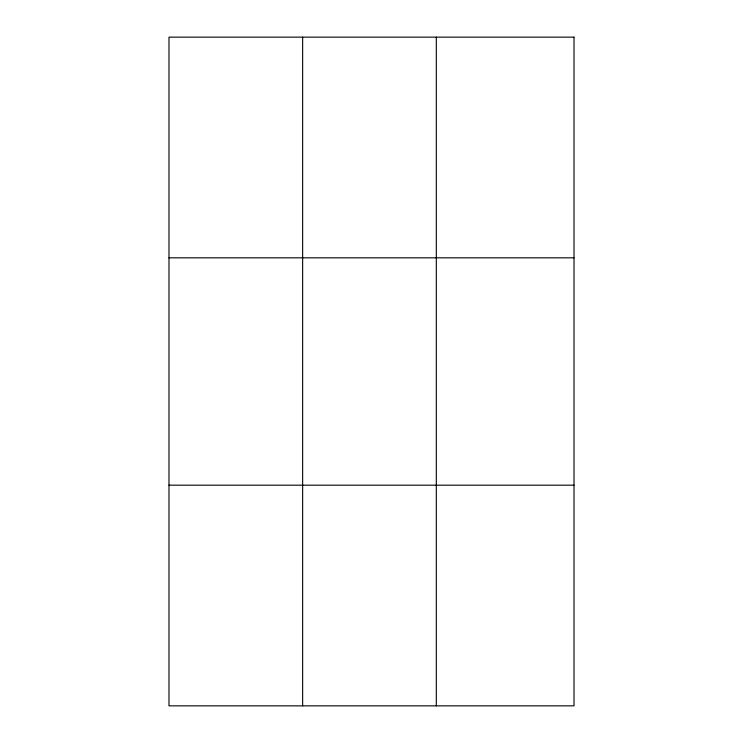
<?xml version="1.0" encoding="UTF-8"?>
<svg xmlns="http://www.w3.org/2000/svg" width="743" height="743" viewBox="0 0 743 743"><rect width="100%" height="100%" fill="white"/><g stroke="black" fill="none" stroke-linecap="round" stroke-linejoin="round"><path stroke-width="1.11" d="M302.642 705.85L302.642 37.15M436.308 705.85L436.308 37.15M168.986 257.821L574.014 257.821M168.986 485.179L574.014 485.179M574.014 37.15L574.014 705.85L168.986 705.85L168.986 37.15L574.014 37.15"/></g></svg>
